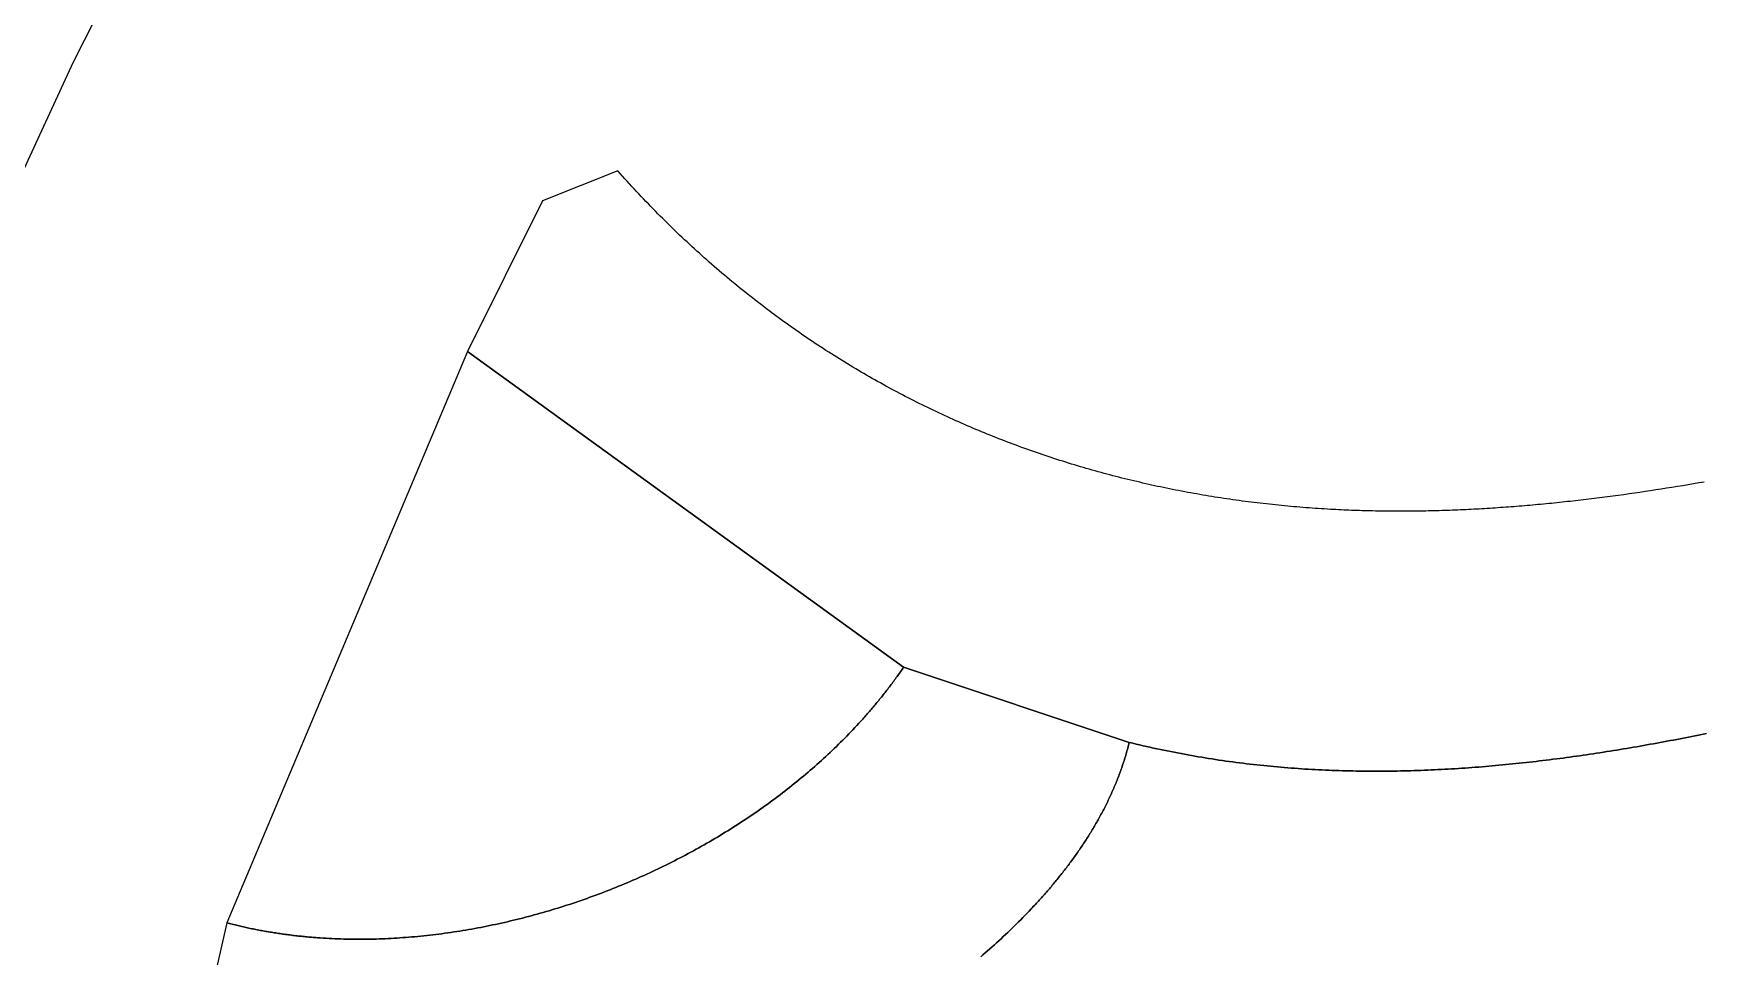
# Model space of a CAD drawing. Header units: millimetres. Extents: x 539514 to 908003, y -69769 to 203909.
# Drawn here: x 649432 to 681799, y 81698 to 99591 of the extents above; entities that cross this region are included whole.
import ezdxf

# ---------------------------------------------------------------- set-up
doc = ezdxf.new("R2010")
doc.units = ezdxf.units.MM
doc.layers.add('CLOSED_AREAS', color=7, linetype='Continuous')

msp = doc.modelspace()

# ---------------------------------------------------------------- linework, layer by layer
at = {"layer": 'CLOSED_AREAS'}
for points in [[(649211.742, 96885.63), (650211.171, 99040.105), (651280.11, 101160.937)], [(681810.916, 90895.499), (681706.777, 90877.532), (681602.65, 90859.79), (681498.533, 90842.277), (681394.429, 90824.995), (681290.337, 90807.948), (681186.258, 90791.139), (681082.192, 90774.572), (680978.139, 90758.25), (680874.099, 90742.177), (680770.074, 90726.355), (680666.063, 90710.789), (680562.067, 90695.482), (680458.086, 90680.436), (680354.12, 90665.657), (680250.17, 90651.146), (680146.236, 90636.907), (680042.318, 90622.945), (679938.417, 90609.261), (679834.533, 90595.86), (679730.667, 90582.745), (679626.819, 90569.919), (679522.988, 90557.386), (679419.176, 90545.149), (679315.383, 90533.211), (679263.494, 90527.356), (679211.609, 90521.577), (679159.729, 90515.874), (679107.854, 90510.248), (679055.985, 90504.7), (679004.12, 90499.23), (678952.26, 90493.838), (678900.405, 90488.524), (678848.556, 90483.29), (678796.711, 90478.135), (678744.872, 90473.061), (678693.038, 90468.066), (678641.209, 90463.153), (678589.386, 90458.321), (678537.568, 90453.57), (678485.756, 90448.902), (678433.949, 90444.316), (678382.147, 90439.813), (678330.351, 90435.393), (678278.561, 90431.057), (678226.776, 90426.806), (678174.997, 90422.639), (678123.224, 90418.557), (678071.457, 90414.561), (678019.695, 90410.65), (677967.939, 90406.826), (677916.189, 90403.089), (677864.445, 90399.439), (677812.707, 90395.876), (677760.975, 90392.402), (677709.249, 90389.016), (677657.53, 90385.719), (677605.816, 90382.511), (677554.109, 90379.393), (677502.407, 90376.366), (677450.713, 90373.428), (677399.024, 90370.582), (677347.342, 90367.827), (677295.666, 90365.165), (677243.997, 90362.594), (677192.334, 90360.116), (677140.678, 90357.732), (677089.028, 90355.441), (677037.385, 90353.243), (676985.749, 90351.141), (676934.119, 90349.133), (676882.496, 90347.22), (676830.88, 90345.404), (676779.271, 90343.683), (676727.668, 90342.059), (676676.073, 90340.531), (676624.485, 90339.102), (676572.903, 90337.77), (676521.329, 90336.536), (676469.761, 90335.401), (676418.201, 90334.365), (676366.648, 90333.429), (676315.103, 90332.592), (676263.564, 90331.856), (676212.033, 90331.221), (676160.509, 90330.686), (676108.993, 90330.254), (676057.484, 90329.924), (676005.982, 90329.696), (675954.489, 90329.571), (675903.002, 90329.549), (675851.523, 90329.631), (675800.052, 90329.818), (675748.589, 90330.109), (675697.133, 90330.505), (675645.686, 90331.006), (675594.245, 90331.613), (675542.813, 90332.327), (675491.389, 90333.148), (675439.973, 90334.075), (675388.565, 90335.11), (675337.164, 90336.254), (675285.772, 90337.505), (675234.388, 90338.866), (675183.012, 90340.336), (675131.645, 90341.915), (675080.285, 90343.605), (675028.934, 90345.405), (674977.592, 90347.316), (674926.257, 90349.339), (674874.931, 90351.474), (674823.614, 90353.72), (674772.305, 90356.08), (674721.005, 90358.553), (674669.713, 90361.139), (674618.43, 90363.839), (674567.155, 90366.653), (674507.894, 90370.05), (674448.644, 90373.6), (674389.408, 90377.304), (674330.183, 90381.163), (674270.972, 90385.175), (674211.774, 90389.343), (674152.59, 90393.665), (674093.42, 90398.142), (674034.265, 90402.775), (673975.124, 90407.563), (673915.999, 90412.508), (673856.889, 90417.608), (673797.795, 90422.865), (673738.717, 90428.278), (673679.656, 90433.848), (673620.611, 90439.576), (673561.584, 90445.46), (673502.575, 90451.503), (673443.584, 90457.703), (673384.61, 90464.061), (673325.656, 90470.577), (673266.721, 90477.252), (673207.805, 90484.086), (673148.908, 90491.079), (673090.032, 90498.231), (673031.176, 90505.542), (672972.341, 90513.014), (672913.528, 90520.645), (672854.735, 90528.437), (672795.965, 90536.389), (672737.216, 90544.502), (672678.491, 90552.776), (672619.788, 90561.211), (672561.108, 90569.808), (672502.452, 90578.566), (672443.82, 90587.486), (672385.212, 90596.569), (672326.629, 90605.814), (672268.071, 90615.222), (672209.538, 90624.792), (672151.031, 90634.526), (672092.55, 90644.423), (672034.095, 90654.484), (671975.667, 90664.709), (671917.266, 90675.098), (671858.893, 90685.652), (671800.547, 90696.37), (671742.23, 90707.253), (671683.941, 90718.301), (671625.681, 90729.515), (671567.45, 90740.894), (671509.248, 90752.439), (671451.077, 90764.15), (671392.936, 90776.028), (671334.825, 90788.072), (671276.746, 90800.283), (671218.697, 90812.661), (671160.681, 90825.206), (671102.696, 90837.919), (671044.744, 90850.8), (670986.824, 90863.849), (670928.938, 90877.066), (670871.085, 90890.452), (670813.265, 90904.007), (670755.48, 90917.73), (670697.729, 90931.623), (670640.014, 90945.686), (670582.333, 90959.918), (670524.688, 90974.32), (670467.078, 90988.893), (670409.505, 91003.636), (670351.969, 91018.55), (670294.469, 91033.635), (670237.007, 91048.891), (670179.582, 91064.318), (670122.195, 91079.917), (670064.847, 91095.689), (670007.537, 91111.632), (669950.266, 91127.748), (669893.035, 91144.037), (669835.843, 91160.498), (669778.692, 91177.133), (669721.581, 91193.941), (669664.51, 91210.923), (669607.481, 91228.079), (669550.493, 91245.409), (669493.547, 91262.914), (669436.644, 91280.593), (669379.783, 91298.447), (669322.964, 91316.476), (669266.189, 91334.68), (669209.458, 91353.06), (669152.77, 91371.616), (669096.127, 91390.349), (669039.528, 91409.257), (668982.975, 91428.342), (668926.467, 91447.604), (668870.004, 91467.043), (668813.588, 91486.66), (668757.217, 91506.454), (668700.894, 91526.426), (668644.618, 91546.576), (668588.389, 91566.904), (668532.208, 91587.411), (668476.075, 91608.097), (668419.991, 91628.961), (668363.955, 91650.005), (668307.969, 91671.229), (668252.032, 91692.632), (668196.145, 91714.215), (668140.308, 91735.979), (668084.522, 91757.923), (668028.787, 91780.048), (667973.104, 91802.354), (667917.471, 91824.841), (667861.891, 91847.51), (667806.364, 91870.36), (667750.889, 91893.393), (667695.467, 91916.607), (667640.098, 91940.004), (667584.783, 91963.584), (667529.522, 91987.347), (667474.316, 92011.293), (667419.165, 92035.422), (667364.069, 92059.735), (667309.028, 92084.232), (667254.043, 92108.913), (667199.114, 92133.779), (667144.242, 92158.829), (667089.427, 92184.064), (667034.669, 92209.484), (666979.969, 92235.09), (666925.327, 92260.882), (666870.743, 92286.859), (666816.217, 92313.022), (666761.751, 92339.372), (666707.344, 92365.908), (666652.997, 92392.631), (666598.71, 92419.542), (666544.483, 92446.639), (666490.317, 92473.925), (666436.212, 92501.398), (666382.169, 92529.059), (666328.188, 92556.908), (666274.268, 92584.947), (666220.412, 92613.173), (666166.618, 92641.589), (666112.887, 92670.195), (666059.22, 92698.989), (666005.617, 92727.974), (665952.078, 92757.149), (665898.604, 92786.514), (665845.195, 92816.069), (665791.851, 92845.815), (665738.573, 92875.752), (665685.36, 92905.881), (665632.215, 92936.201), (665579.136, 92966.712), (665526.124, 92997.416), (665473.179, 93028.312), (665420.303, 93059.4), (665367.494, 93090.681), (665314.754, 93122.155), (665262.083, 93153.823), (665209.481, 93185.683), (665156.948, 93217.738), (665104.486, 93249.986), (665052.093, 93282.429), (664999.772, 93315.066), (664947.521, 93347.897), (664895.342, 93380.924), (664843.234, 93414.145), (664791.198, 93447.563), (664739.234, 93481.175), (664687.344, 93514.984), (664635.526, 93548.989), (664583.782, 93583.19), (664532.111, 93617.588), (664480.515, 93652.182), (664428.993, 93686.974), (664377.546, 93721.963), (664326.174, 93757.15), (664274.877, 93792.534), (664223.657, 93828.117), (664172.512, 93863.898), (664121.444, 93899.877), (664070.453, 93936.056), (664019.54, 93972.433), (663968.704, 94009.01), (663917.946, 94045.786), (663867.266, 94082.762), (663816.665, 94119.938), (663766.143, 94157.314), (663715.7, 94194.891), (663665.337, 94232.669), (663615.054, 94270.648), (663564.852, 94308.828), (663514.73, 94347.209), (663464.69, 94385.792), (663414.73, 94424.577), (663364.853, 94463.565), (663315.058, 94502.755), (663265.345, 94542.147), (663215.716, 94581.743), (663166.169, 94621.542), (663116.706, 94661.544), (663067.327, 94701.75), (663018.033, 94742.16), (662968.823, 94782.774), (662919.698, 94823.592), (662870.658, 94864.616), (662821.704, 94905.844), (662772.836, 94947.277), (662724.054, 94988.916), (662675.359, 95030.76), (662626.752, 95072.81), (662578.231, 95115.066), (662529.799, 95157.529), (662481.454, 95200.199), (662433.198, 95243.075), (662385.031, 95286.158), (662336.953, 95329.449), (662288.965, 95372.947), (662241.067, 95416.653), (662193.258, 95460.568), (662145.541, 95504.69), (662097.914, 95549.021), (662050.379, 95593.561), (662002.935, 95638.31), (661955.583, 95683.269), (661908.324, 95728.437), (661861.157, 95773.814), (661814.084, 95819.402), (661767.103, 95865.2), (661720.217, 95911.209), (661673.425, 95957.428), (661626.727, 96003.858), (661580.124, 96050.5), (661533.616, 96097.353), (661487.203, 96144.418), (661440.887, 96191.695), (661394.666, 96239.184), (661348.543, 96286.886), (661302.516, 96334.8), (661256.586, 96382.927), (661210.754, 96431.268), (661165.02, 96479.822), (661119.384, 96528.59), (661073.847, 96577.571), (661028.409, 96626.767), (660983.07, 96676.177), (660937.831, 96725.802), (660892.693, 96775.642), (660847.654, 96825.697), (660802.716, 96875.968), (660757.88, 96926.454), (659300.458, 96343.485), (657843.035, 93428.641), (666296.084, 87307.468), (670668.35, 85850.045), (670735.341, 85833.648), (670802.322, 85817.52), (670869.294, 85801.661), (670936.257, 85786.07), (671003.212, 85770.746), (671070.156, 85755.688), (671137.092, 85740.893), (671204.018, 85726.362), (671270.934, 85712.093), (671337.841, 85698.085), (671404.738, 85684.337), (671471.626, 85670.848), (671538.503, 85657.616), (671605.371, 85644.64), (671672.228, 85631.92), (671739.075, 85619.454), (671805.912, 85607.241), (671872.739, 85595.279), (671939.555, 85583.568), (672006.361, 85572.107), (672073.156, 85560.894), (672139.941, 85549.929), (672206.714, 85539.209), (672273.477, 85528.734), (672340.229, 85518.504), (672406.97, 85508.515), (672473.7, 85498.769), (672540.418, 85489.262), (672607.126, 85479.995), (672673.822, 85470.966), (672740.506, 85462.174), (672807.179, 85453.618), (672873.84, 85445.297), (672940.49, 85437.209), (673007.127, 85429.353), (673073.753, 85421.728), (673140.367, 85414.334), (673206.968, 85407.168), (673273.558, 85400.231), (673340.135, 85393.52), (673406.7, 85387.034), (673473.252, 85380.773), (673539.792, 85374.735), (673606.319, 85368.919), (673672.833, 85363.324), (673739.335, 85357.949), (673805.824, 85352.792), (673872.3, 85347.853), (673938.763, 85343.13), (674005.212, 85338.623), (674071.649, 85334.329), (674138.072, 85330.249), (674204.481, 85326.38), (674270.877, 85322.722), (674337.26, 85319.273), (674403.629, 85316.033), (674469.984, 85313), (674536.325, 85310.173), (674602.652, 85307.55), (674668.966, 85305.132), (674735.265, 85302.916), (674801.55, 85300.902), (674867.82, 85299.088), (674934.077, 85297.473), (675000.318, 85296.056), (675066.545, 85294.836), (675132.758, 85293.812), (675198.956, 85292.983), (675265.139, 85292.347), (675331.307, 85291.903), (675397.46, 85291.651), (675463.598, 85291.588), (675529.721, 85291.715), (675595.828, 85292.029), (675661.92, 85292.53), (675727.997, 85293.216), (675794.058, 85294.087), (675860.104, 85295.14), (675926.133, 85296.376), (675992.147, 85297.793), (676058.146, 85299.389), (676124.128, 85301.164), (676190.094, 85303.117), (676256.044, 85305.245), (676321.978, 85307.549), (676387.895, 85310.027), (676453.796, 85312.678), (676519.68, 85315.501), (676585.548, 85318.494), (676651.399, 85321.657), (676717.234, 85324.988), (676783.051, 85328.486), (676848.852, 85332.15), (676914.636, 85335.979), (676980.402, 85339.971), (677046.151, 85344.127), (677111.883, 85348.444), (677177.598, 85352.921), (677243.295, 85357.557), (677308.974, 85362.351), (677374.636, 85367.302), (677440.28, 85372.409), (677505.907, 85377.67), (677571.515, 85383.085), (677637.105, 85388.652), (677702.678, 85394.37), (677768.232, 85400.239), (677833.767, 85406.256), (677899.285, 85412.42), (677964.784, 85418.732), (678030.264, 85425.189), (678095.726, 85431.79), (678161.169, 85438.534), (678226.594, 85445.42), (678291.999, 85452.447), (678357.386, 85459.614), (678422.753, 85466.919), (678488.101, 85474.362), (678553.43, 85481.941), (678618.74, 85489.655), (678684.03, 85497.504), (678749.301, 85505.485), (678814.552, 85513.597), (678879.784, 85521.841), (678944.995, 85530.213), (679010.187, 85538.714), (679075.359, 85547.342), (679140.511, 85556.096), (679205.643, 85564.975), (679270.754, 85573.978), (679335.846, 85583.103), (679400.916, 85592.349), (679465.967, 85601.716), (679530.997, 85611.202), (679596.006, 85620.806), (679660.994, 85630.527), (679725.962, 85640.363), (679790.908, 85650.314), (679855.834, 85660.378), (679920.739, 85670.555), (679985.622, 85680.843), (680050.484, 85691.24), (680115.325, 85701.747), (680180.144, 85712.361), (680244.942, 85723.082), (680309.718, 85733.908), (680374.473, 85744.838), (680439.205, 85755.871), (680503.916, 85767.007), (680568.605, 85778.243), (680633.271, 85789.579), (680697.916, 85801.013), (680762.538, 85812.545), (680827.138, 85824.173), (680891.716, 85835.896), (680956.271, 85847.713), (681020.803, 85859.623), (681085.313, 85871.625), (681149.8, 85883.717), (681214.264, 85895.898), (681278.705, 85908.168), (681343.123, 85920.525), (681407.519, 85932.967), (681471.89, 85945.495), (681536.239, 85958.106), (681600.564, 85970.8), (681664.866, 85983.575), (681729.144, 85996.43), (681793.398, 86009.364), (681857.629, 86022.377)], [(667789.619, 81691.285), (667834.039, 81729.938), (667878.326, 81768.762), (667922.473, 81807.757), (667966.478, 81846.923), (668010.333, 81886.26), (668054.036, 81925.77), (668097.581, 81965.453), (668140.963, 82005.308), (668184.177, 82045.337), (668227.218, 82085.54), (668270.082, 82125.917), (668312.764, 82166.47), (668355.259, 82207.197), (668397.562, 82248.101), (668439.667, 82289.18), (668481.572, 82330.437), (668523.269, 82371.87), (668564.756, 82413.482), (668606.026, 82455.271), (668647.075, 82497.239), (668687.898, 82539.385), (668728.49, 82581.711), (668768.847, 82624.217), (668788.935, 82645.538), (668808.963, 82666.904), (668828.93, 82688.315), (668848.834, 82709.771), (668868.676, 82731.272), (668888.455, 82752.819), (668908.17, 82774.411), (668927.82, 82796.049), (668947.406, 82817.732), (668966.926, 82839.461), (668986.38, 82861.236), (669005.767, 82883.056), (669025.087, 82904.922), (669044.339, 82926.834), (669063.522, 82948.792), (669082.636, 82970.795), (669101.68, 82992.845), (669120.654, 83014.941), (669139.556, 83037.082), (669158.387, 83059.27), (669177.146, 83081.504), (669195.832, 83103.785), (669214.445, 83126.112), (669232.983, 83148.485), (669251.447, 83170.904), (669269.835, 83193.37), (669288.148, 83215.883), (669306.384, 83238.442), (669324.543, 83261.048), (669342.624, 83283.701), (669360.627, 83306.4), (669378.551, 83329.147), (669396.396, 83351.94), (669414.16, 83374.78), (669431.844, 83397.667), (669449.446, 83420.601), (669466.967, 83443.582), (669484.405, 83466.611), (669501.759, 83489.687), (669519.03, 83512.81), (669536.217, 83535.98), (669553.319, 83559.198), (669570.335, 83582.463), (669587.264, 83605.776), (669604.107, 83629.136), (669620.863, 83652.544), (669637.531, 83676), (669654.11, 83699.503), (669670.599, 83723.054), (669686.999, 83746.653), (669703.309, 83770.3), (669719.527, 83793.995), (669735.654, 83817.738), (669751.689, 83841.529), (669767.631, 83865.369), (669783.479, 83889.256), (669799.233, 83913.192), (669814.893, 83937.176), (669830.457, 83961.208), (669845.925, 83985.289), (669861.297, 84009.418), (669876.572, 84033.596), (669891.749, 84057.822), (669906.828, 84082.097), (669921.808, 84106.421), (669936.688, 84130.794), (669951.468, 84155.215), (669966.147, 84179.685), (669980.726, 84204.205), (669995.202, 84228.773), (670009.575, 84253.39), (670023.846, 84278.056), (670038.012, 84302.772), (670052.075, 84327.536), (670066.032, 84352.35), (670079.884, 84377.214), (670093.629, 84402.127), (670107.268, 84427.089), (670120.799, 84452.1), (670134.222, 84477.162), (670147.537, 84502.272), (670160.742, 84527.433), (670173.838, 84552.643), (670186.823, 84577.903), (670199.697, 84603.213), (670212.46, 84628.573), (670225.11, 84653.983), (670237.647, 84679.442), (670250.071, 84704.952), (670262.381, 84730.512), (670274.576, 84756.122), (670286.656, 84781.783), (670298.62, 84807.493), (670310.467, 84833.254), (670322.197, 84859.066), (670333.81, 84884.928), (670345.304, 84910.84), (670356.679, 84936.803), (670367.935, 84962.817), (670379.071, 84988.881), (670390.086, 85014.996), (670400.979, 85041.162), (670411.751, 85067.379), (670422.4, 85093.646), (670432.926, 85119.965), (670443.328, 85146.335), (670453.606, 85172.756), (670463.758, 85199.228), (670473.786, 85225.751), (670483.686, 85252.325), (670493.461, 85278.951), (670503.107, 85305.628), (670512.626, 85332.356), (670522.016, 85359.136), (670531.277, 85385.968), (670540.408, 85412.851), (670549.408, 85439.786), (670558.278, 85466.772), (670567.016, 85493.811), (670575.621, 85520.901), (670584.094, 85548.043), (670592.433, 85575.237), (670600.638, 85602.483), (670608.709, 85629.781), (670616.644, 85657.131), (670624.443, 85684.533), (670632.106, 85711.988), (670639.631, 85739.494), (670647.019, 85767.053), (670654.269, 85794.665), (670661.379, 85822.329), (670668.35, 85850.045), (666296.084, 87307.468), (666280.469, 87284.777), (666264.78, 87262.124), (666249.016, 87239.507), (666233.178, 87216.927), (666217.266, 87194.385), (666201.281, 87171.879), (666185.222, 87149.411), (666169.089, 87126.98), (666152.884, 87104.587), (666136.605, 87082.231), (666120.254, 87059.913), (666103.83, 87037.632), (666087.334, 87015.389), (666070.766, 86993.184), (666054.127, 86971.017), (666037.415, 86948.887), (666020.632, 86926.796), (666003.778, 86904.743), (665986.852, 86882.728), (665969.856, 86860.752), (665952.789, 86838.814), (665935.652, 86816.914), (665918.445, 86795.053), (665901.167, 86773.231), (665883.82, 86751.447), (665866.403, 86729.702), (665848.917, 86707.996), (665831.362, 86686.329), (665813.738, 86664.701), (665796.045, 86643.113), (665778.283, 86621.563), (665760.453, 86600.053), (665742.555, 86578.582), (665724.589, 86557.151), (665706.556, 86535.759), (665688.455, 86514.407), (665670.286, 86493.095), (665652.051, 86471.822), (665633.748, 86450.59), (665615.379, 86429.397), (665596.944, 86408.244), (665578.442, 86387.132), (665559.874, 86366.06), (665541.241, 86345.028), (665522.542, 86324.036), (665503.777, 86303.085), (665484.947, 86282.174), (665466.052, 86261.305), (665447.093, 86240.475), (665428.069, 86219.687), (665389.827, 86178.233), (665351.33, 86136.944), (665312.579, 86095.819), (665273.575, 86054.859), (665234.321, 86014.066), (665194.817, 85973.44), (665155.066, 85932.982), (665115.069, 85892.691), (665074.828, 85852.57), (665034.344, 85812.618), (664993.62, 85772.836), (664952.656, 85733.225), (664911.455, 85693.786), (664870.019, 85654.519), (664828.348, 85615.424), (664786.444, 85576.503), (664744.31, 85537.757), (664701.947, 85499.185), (664659.356, 85460.789), (664616.539, 85422.568), (664573.498, 85384.525), (664530.235, 85346.659), (664486.751, 85308.972), (664443.048, 85271.463), (664399.127, 85234.134), (664354.991, 85196.984), (664310.64, 85160.016), (664266.077, 85123.229), (664221.303, 85086.625), (664176.32, 85050.203), (664131.129, 85013.964), (664085.733, 84977.91), (664040.133, 84942.04), (663994.33, 84906.356), (663948.326, 84870.859), (663902.123, 84835.547), (663855.723, 84800.424), (663809.127, 84765.488), (663762.337, 84730.741), (663715.354, 84696.184), (663668.181, 84661.817), (663620.818, 84627.64), (663573.268, 84593.655), (663525.532, 84559.863), (663477.612, 84526.262), (663429.51, 84492.856), (663381.226, 84459.643), (663332.764, 84426.625), (663284.124, 84393.803), (663235.309, 84361.176), (663186.319, 84328.747), (663137.157, 84296.515), (663087.824, 84264.48), (663038.322, 84232.645), (662988.652, 84201.009), (662938.817, 84169.573), (662888.817, 84138.338), (662838.655, 84107.304), (662788.333, 84076.472), (662737.851, 84045.843), (662687.212, 84015.418), (662636.417, 83985.196), (662585.467, 83955.179), (662534.366, 83925.367), (662483.113, 83895.762), (662431.712, 83866.363), (662380.163, 83837.172), (662328.468, 83808.188), (662276.629, 83779.414), (662224.648, 83750.848), (662172.526, 83722.493), (662120.265, 83694.348), (662067.866, 83666.415), (662015.331, 83638.693), (661962.663, 83611.185), (661909.862, 83583.889), (661856.93, 83556.808), (661803.869, 83529.941), (661750.681, 83503.29), (661697.367, 83476.855), (661643.929, 83450.636), (661590.368, 83424.635), (661536.687, 83398.851), (661482.886, 83373.287), (661428.968, 83347.941), (661374.934, 83322.816), (661320.786, 83297.911), (661266.526, 83273.227), (661212.155, 83248.766), (661157.675, 83224.527), (661103.087, 83200.511), (661048.394, 83176.72), (660993.596, 83153.152), (660938.697, 83129.811), (660883.696, 83106.695), (660828.596, 83083.806), (660773.399, 83061.144), (660718.106, 83038.71), (660662.719, 83016.504), (660607.239, 82994.528), (660551.669, 82972.782), (660496.01, 82951.266), (660440.263, 82929.982), (660384.43, 82908.929), (660328.514, 82888.109), (660272.514, 82867.523), (660216.435, 82847.17), (660160.276, 82827.052), (660104.039, 82807.169), (660047.727, 82787.522), (659991.341, 82768.111), (659934.882, 82748.938), (659878.353, 82730.003), (659821.754, 82711.306), (659765.088, 82692.848), (659708.357, 82674.63), (659651.561, 82656.653), (659594.703, 82638.917), (659537.784, 82621.423), (659480.806, 82604.172), (659423.77, 82587.163), (659366.679, 82570.399), (659309.533, 82553.879), (659252.336, 82537.604), (659195.087, 82521.575), (659137.79, 82505.793), (659080.445, 82490.258), (659023.054, 82474.97), (658965.619, 82459.931), (658908.142, 82445.142), (658850.624, 82430.602), (658793.067, 82416.312), (658735.472, 82402.274), (658677.842, 82388.488), (658620.177, 82374.954), (658562.481, 82361.673), (658504.753, 82348.646), (658446.997, 82335.874), (658389.213, 82323.357), (658331.403, 82311.095), (658273.569, 82299.09), (658215.713, 82287.342), (658157.836, 82275.852), (658099.94, 82264.621), (658042.026, 82253.648), (657984.097, 82242.936), (657926.154, 82232.483), (657868.198, 82222.292), (657810.232, 82212.363), (657752.256, 82202.696), (657694.273, 82193.292), (657636.285, 82184.152), (657578.292, 82175.277), (657520.297, 82166.666), (657462.301, 82158.321), (657404.306, 82150.243), (657346.314, 82142.432), (657288.325, 82134.889), (657230.343, 82127.613), (657172.369, 82120.608), (657114.403, 82113.871), (657056.449, 82107.406), (656998.507, 82101.211), (656940.58, 82095.288), (656882.668, 82089.637), (656824.774, 82084.26), (656766.9, 82079.156), (656709.046, 82074.327), (656651.215, 82069.772), (656593.408, 82065.494), (656535.627, 82061.491), (656477.873, 82057.766), (656420.149, 82054.319), (656362.456, 82051.15), (656304.796, 82048.259), (656247.169, 82045.649), (656189.579, 82043.319), (656132.026, 82041.27), (656074.513, 82039.503), (656017.04, 82038.018), (655959.61, 82036.816), (655902.225, 82035.898), (655844.885, 82035.264), (655787.593, 82034.915), (655730.35, 82034.851), (655673.158, 82035.075), (655616.019, 82035.585), (655558.934, 82036.382), (655501.905, 82037.469), (655444.934, 82038.844), (655388.022, 82040.508), (655331.17, 82042.463), (655274.382, 82044.709), (655217.658, 82047.247), (655160.999, 82050.077), (655104.409, 82053.2), (655047.887, 82056.617), (654991.437, 82060.328), (654935.059, 82064.333), (654906.898, 82066.447), (654878.755, 82068.635), (654850.632, 82070.897), (654822.527, 82073.233), (654794.443, 82075.643), (654766.377, 82078.127), (654738.332, 82080.686), (654710.307, 82083.32), (654682.302, 82086.028), (654654.317, 82088.81), (654626.353, 82091.668), (654598.41, 82094.6), (654570.488, 82097.607), (654542.587, 82100.689), (654514.708, 82103.846), (654486.85, 82107.079), (654459.014, 82110.386), (654431.201, 82113.769), (654403.409, 82117.227), (654375.641, 82120.761), (654347.895, 82124.37), (654320.172, 82128.055), (654292.472, 82131.816), (654264.795, 82135.652), (654237.142, 82139.565), (654209.513, 82143.553), (654181.908, 82147.618), (654154.327, 82151.758), (654126.77, 82155.975), (654099.238, 82160.268), (654071.731, 82164.638), (654044.249, 82169.084), (654016.792, 82173.606), (653989.361, 82178.205), (653961.955, 82182.881), (653934.575, 82187.634), (653907.221, 82192.464), (653879.894, 82197.37), (653852.593, 82202.354), (653825.318, 82207.415), (653798.071, 82212.553), (653770.85, 82217.768), (653743.657, 82223.061), (653716.492, 82228.431), (653689.354, 82233.879), (653662.244, 82239.404), (653635.163, 82245.007), (653608.109, 82250.688), (653581.085, 82256.447), (653554.089, 82262.284), (653527.122, 82268.199), (653500.184, 82274.192), (653473.276, 82280.263), (653446.397, 82286.412), (653419.548, 82292.64), (653392.729, 82298.947), (653365.941, 82305.332), (653339.183, 82311.795), (653312.455, 82318.337), (653285.758, 82324.958), (653259.093, 82331.658), (653232.459, 82338.437), (653205.856, 82345.295), (653179.285, 82352.232), (651721.863, 75939.575)], [(681857.629, 86022.377), (681793.398, 86009.364), (681729.144, 85996.43), (681664.866, 85983.575), (681600.564, 85970.8), (681536.239, 85958.106), (681471.89, 85945.495), (681407.519, 85932.967), (681343.123, 85920.525), (681278.705, 85908.168), (681214.264, 85895.898), (681149.8, 85883.717), (681085.313, 85871.625), (681020.803, 85859.623), (680956.271, 85847.713), (680891.716, 85835.896), (680827.138, 85824.173), (680762.538, 85812.545), (680697.916, 85801.013), (680633.271, 85789.579), (680568.605, 85778.243), (680503.916, 85767.007), (680439.205, 85755.871), (680374.473, 85744.838), (680309.718, 85733.908), (680244.942, 85723.082), (680180.144, 85712.361), (680115.325, 85701.747), (680050.484, 85691.24), (679985.622, 85680.843), (679920.739, 85670.555), (679855.834, 85660.378), (679790.908, 85650.314), (679725.962, 85640.363), (679660.994, 85630.527), (679596.006, 85620.806), (679530.997, 85611.202), (679465.967, 85601.716), (679400.916, 85592.349), (679335.846, 85583.103), (679270.754, 85573.978), (679205.643, 85564.975), (679140.511, 85556.096), (679075.359, 85547.342), (679010.187, 85538.714), (678944.995, 85530.213), (678879.784, 85521.841), (678814.552, 85513.597), (678749.301, 85505.485), (678684.03, 85497.504), (678618.74, 85489.655), (678553.43, 85481.941), (678488.101, 85474.362), (678422.753, 85466.919), (678357.386, 85459.614), (678291.999, 85452.447), (678226.594, 85445.42), (678161.169, 85438.534), (678095.726, 85431.79), (678030.264, 85425.189), (677964.784, 85418.732), (677899.285, 85412.42), (677833.767, 85406.256), (677768.232, 85400.239), (677702.678, 85394.37), (677637.105, 85388.652), (677571.515, 85383.085), (677505.907, 85377.67), (677440.28, 85372.409), (677374.636, 85367.302), (677308.974, 85362.351), (677243.295, 85357.557), (677177.598, 85352.921), (677111.883, 85348.444), (677046.151, 85344.127), (676980.402, 85339.971), (676914.636, 85335.979), (676848.852, 85332.15), (676783.051, 85328.486), (676717.234, 85324.988), (676651.399, 85321.657), (676585.548, 85318.494), (676519.68, 85315.501), (676453.796, 85312.678), (676387.895, 85310.027), (676321.978, 85307.549), (676256.044, 85305.245), (676190.094, 85303.117), (676124.128, 85301.164), (676058.146, 85299.389), (675992.147, 85297.793), (675926.133, 85296.376), (675860.104, 85295.14), (675794.058, 85294.087), (675727.997, 85293.216), (675661.92, 85292.53), (675595.828, 85292.029), (675529.721, 85291.715), (675463.598, 85291.588), (675397.46, 85291.651), (675331.307, 85291.903), (675265.139, 85292.347), (675198.956, 85292.983), (675132.758, 85293.812), (675066.545, 85294.836), (675000.318, 85296.056), (674934.077, 85297.473), (674867.82, 85299.088), (674801.55, 85300.902), (674735.265, 85302.916), (674668.966, 85305.132), (674602.652, 85307.55), (674536.325, 85310.173), (674469.984, 85313), (674403.629, 85316.033), (674337.26, 85319.273), (674270.877, 85322.722), (674204.481, 85326.38), (674138.072, 85330.249), (674071.649, 85334.329), (674005.212, 85338.623), (673938.763, 85343.13), (673872.3, 85347.853), (673805.824, 85352.792), (673739.335, 85357.949), (673672.833, 85363.324), (673606.319, 85368.919), (673539.792, 85374.735), (673473.252, 85380.773), (673406.7, 85387.034), (673340.135, 85393.52), (673273.558, 85400.231), (673206.968, 85407.168), (673140.367, 85414.334), (673073.753, 85421.728), (673007.127, 85429.353), (672940.49, 85437.209), (672873.84, 85445.297), (672807.179, 85453.618), (672740.506, 85462.174), (672673.822, 85470.966), (672607.126, 85479.995), (672540.418, 85489.262), (672473.7, 85498.769), (672406.97, 85508.515), (672340.229, 85518.504), (672273.477, 85528.734), (672206.714, 85539.209), (672139.941, 85549.929), (672073.156, 85560.894), (672006.361, 85572.107), (671939.555, 85583.568), (671872.739, 85595.279), (671805.912, 85607.241), (671739.075, 85619.454), (671672.228, 85631.92), (671605.371, 85644.64), (671538.503, 85657.616), (671471.626, 85670.848), (671404.738, 85684.337), (671337.841, 85698.085), (671270.934, 85712.093), (671204.018, 85726.362), (671137.092, 85740.893), (671070.156, 85755.688), (671003.212, 85770.746), (670936.257, 85786.07), (670869.294, 85801.661), (670802.322, 85817.52), (670735.341, 85833.648), (670668.35, 85850.045), (670661.379, 85822.329), (670654.269, 85794.665), (670647.019, 85767.053), (670639.631, 85739.494), (670632.106, 85711.988), (670624.443, 85684.533), (670616.644, 85657.131), (670608.709, 85629.781), (670600.638, 85602.483), (670592.433, 85575.237), (670584.094, 85548.043), (670575.621, 85520.901), (670567.016, 85493.811), (670558.278, 85466.772), (670549.408, 85439.786), (670540.408, 85412.851), (670531.277, 85385.968), (670522.016, 85359.136), (670512.626, 85332.356), (670503.107, 85305.628), (670493.461, 85278.951), (670483.686, 85252.325), (670473.786, 85225.751), (670463.758, 85199.228), (670453.606, 85172.756), (670443.328, 85146.335), (670432.926, 85119.965), (670422.4, 85093.646), (670411.751, 85067.379), (670400.979, 85041.162), (670390.086, 85014.996), (670379.071, 84988.881), (670367.935, 84962.817), (670356.679, 84936.803), (670345.304, 84910.84), (670333.81, 84884.928), (670322.197, 84859.066), (670310.467, 84833.254), (670298.62, 84807.493), (670286.656, 84781.783), (670274.576, 84756.122), (670262.381, 84730.512), (670250.071, 84704.952), (670237.647, 84679.442), (670225.11, 84653.983), (670212.46, 84628.573), (670199.697, 84603.213), (670186.823, 84577.903), (670173.838, 84552.643), (670160.742, 84527.433), (670147.537, 84502.272), (670134.222, 84477.162), (670120.799, 84452.1), (670107.268, 84427.089), (670093.629, 84402.127), (670079.884, 84377.214), (670066.032, 84352.35), (670052.075, 84327.536), (670038.012, 84302.772), (670023.846, 84278.056), (670009.575, 84253.39), (669995.202, 84228.773), (669980.726, 84204.205), (669966.147, 84179.685), (669951.468, 84155.215), (669936.688, 84130.794), (669921.808, 84106.421), (669906.828, 84082.097), (669891.749, 84057.822), (669876.572, 84033.596), (669861.297, 84009.418), (669845.925, 83985.289), (669830.457, 83961.208), (669814.893, 83937.176), (669799.233, 83913.192), (669783.479, 83889.256), (669767.631, 83865.369), (669751.689, 83841.529), (669735.654, 83817.738), (669719.527, 83793.995), (669703.309, 83770.3), (669686.999, 83746.653), (669670.599, 83723.054), (669654.11, 83699.503), (669637.531, 83676), (669620.863, 83652.544), (669604.107, 83629.136), (669587.264, 83605.776), (669570.335, 83582.463), (669553.319, 83559.198), (669536.217, 83535.98), (669519.03, 83512.81), (669501.759, 83489.687), (669484.405, 83466.611), (669466.967, 83443.582), (669449.446, 83420.601), (669431.844, 83397.667), (669414.16, 83374.78), (669396.396, 83351.94), (669378.551, 83329.147), (669360.627, 83306.4), (669342.624, 83283.701), (669324.543, 83261.048), (669306.384, 83238.442), (669288.148, 83215.883), (669269.835, 83193.37), (669251.447, 83170.904), (669232.983, 83148.485), (669214.445, 83126.112), (669195.832, 83103.785), (669177.146, 83081.504), (669158.387, 83059.27), (669139.556, 83037.082), (669120.654, 83014.941), (669101.68, 82992.845), (669082.636, 82970.795), (669063.522, 82948.792), (669044.339, 82926.834), (669025.087, 82904.922), (669005.767, 82883.056), (668986.38, 82861.236), (668966.926, 82839.461), (668947.406, 82817.732), (668927.82, 82796.049), (668908.17, 82774.411), (668888.455, 82752.819), (668868.676, 82731.272), (668848.834, 82709.771), (668828.93, 82688.315), (668808.963, 82666.904), (668788.935, 82645.538), (668768.847, 82624.217), (668728.49, 82581.711), (668687.898, 82539.385), (668647.075, 82497.239), (668606.026, 82455.271), (668564.756, 82413.482), (668523.269, 82371.87), (668481.572, 82330.437), (668439.667, 82289.18), (668397.562, 82248.101), (668355.259, 82207.197), (668312.764, 82166.47), (668270.082, 82125.917), (668227.218, 82085.54), (668184.177, 82045.337), (668140.963, 82005.308), (668097.581, 81965.453), (668054.036, 81925.77), (668010.333, 81886.26), (667966.478, 81846.923), (667922.473, 81807.757), (667878.326, 81768.762), (667834.039, 81729.938), (667789.619, 81691.285)]]:
    msp.add_lwpolyline(points, dxfattribs=at)
msp.add_lwpolyline([(657843.035, 93428.641), (653179.285, 82352.232), (653205.856, 82345.295), (653232.459, 82338.437), (653259.093, 82331.658), (653285.758, 82324.958), (653312.455, 82318.337), (653339.183, 82311.795), (653365.941, 82305.332), (653392.729, 82298.947), (653419.548, 82292.64), (653446.397, 82286.412), (653473.276, 82280.263), (653500.184, 82274.192), (653527.122, 82268.199), (653554.089, 82262.284), (653581.085, 82256.447), (653608.109, 82250.688), (653635.163, 82245.007), (653662.244, 82239.404), (653689.354, 82233.879), (653716.492, 82228.431), (653743.657, 82223.061), (653770.85, 82217.768), (653798.071, 82212.553), (653825.318, 82207.415), (653852.593, 82202.354), (653879.894, 82197.37), (653907.221, 82192.464), (653934.575, 82187.634), (653961.955, 82182.881), (653989.361, 82178.205), (654016.792, 82173.606), (654044.249, 82169.084), (654071.731, 82164.638), (654099.238, 82160.268), (654126.77, 82155.975), (654154.327, 82151.758), (654181.908, 82147.618), (654209.513, 82143.553), (654237.142, 82139.565), (654264.795, 82135.652), (654292.472, 82131.816), (654320.172, 82128.055), (654347.895, 82124.37), (654375.641, 82120.761), (654403.409, 82117.227), (654431.201, 82113.769), (654459.014, 82110.386), (654486.85, 82107.079), (654514.708, 82103.846), (654542.587, 82100.689), (654570.488, 82097.607), (654598.41, 82094.6), (654626.353, 82091.668), (654654.317, 82088.81), (654682.302, 82086.028), (654710.307, 82083.32), (654738.332, 82080.686), (654766.377, 82078.127), (654794.443, 82075.643), (654822.527, 82073.233), (654850.632, 82070.897), (654878.755, 82068.635), (654906.898, 82066.447), (654935.059, 82064.333), (654991.437, 82060.328), (655047.887, 82056.617), (655104.409, 82053.2), (655160.999, 82050.077), (655217.658, 82047.247), (655274.382, 82044.709), (655331.17, 82042.463), (655388.022, 82040.508), (655444.934, 82038.844), (655501.905, 82037.469), (655558.934, 82036.382), (655616.019, 82035.585), (655673.158, 82035.075), (655730.35, 82034.851), (655787.593, 82034.915), (655844.885, 82035.264), (655902.225, 82035.898), (655959.61, 82036.816), (656017.04, 82038.018), (656074.513, 82039.503), (656132.026, 82041.27), (656189.579, 82043.319), (656247.169, 82045.649), (656304.796, 82048.259), (656362.456, 82051.15), (656420.149, 82054.319), (656477.873, 82057.766), (656535.627, 82061.491), (656593.408, 82065.494), (656651.215, 82069.772), (656709.046, 82074.327), (656766.9, 82079.156), (656824.774, 82084.26), (656882.668, 82089.637), (656940.58, 82095.288), (656998.507, 82101.211), (657056.449, 82107.406), (657114.403, 82113.871), (657172.369, 82120.608), (657230.343, 82127.613), (657288.325, 82134.889), (657346.314, 82142.432), (657404.306, 82150.243), (657462.301, 82158.321), (657520.297, 82166.666), (657578.292, 82175.277), (657636.285, 82184.152), (657694.273, 82193.292), (657752.256, 82202.696), (657810.232, 82212.363), (657868.198, 82222.292), (657926.154, 82232.483), (657984.097, 82242.936), (658042.026, 82253.648), (658099.94, 82264.621), (658157.836, 82275.852), (658215.713, 82287.342), (658273.569, 82299.09), (658331.403, 82311.095), (658389.213, 82323.357), (658446.997, 82335.874), (658504.753, 82348.646), (658562.481, 82361.673), (658620.177, 82374.954), (658677.842, 82388.488), (658735.472, 82402.274), (658793.067, 82416.312), (658850.624, 82430.602), (658908.142, 82445.142), (658965.619, 82459.931), (659023.054, 82474.97), (659080.445, 82490.258), (659137.79, 82505.793), (659195.087, 82521.575), (659252.336, 82537.604), (659309.533, 82553.879), (659366.679, 82570.399), (659423.77, 82587.163), (659480.806, 82604.172), (659537.784, 82621.423), (659594.703, 82638.917), (659651.561, 82656.653), (659708.357, 82674.63), (659765.088, 82692.848), (659821.754, 82711.306), (659878.353, 82730.003), (659934.882, 82748.938), (659991.341, 82768.111), (660047.727, 82787.522), (660104.039, 82807.169), (660160.276, 82827.052), (660216.435, 82847.17), (660272.514, 82867.523), (660328.514, 82888.109), (660384.43, 82908.929), (660440.263, 82929.982), (660496.01, 82951.266), (660551.669, 82972.782), (660607.239, 82994.528), (660662.719, 83016.504), (660718.106, 83038.71), (660773.399, 83061.144), (660828.596, 83083.806), (660883.696, 83106.695), (660938.697, 83129.811), (660993.596, 83153.152), (661048.394, 83176.72), (661103.087, 83200.511), (661157.675, 83224.527), (661212.155, 83248.766), (661266.526, 83273.227), (661320.786, 83297.911), (661374.934, 83322.816), (661428.968, 83347.941), (661482.886, 83373.287), (661536.687, 83398.851), (661590.368, 83424.635), (661643.929, 83450.636), (661697.367, 83476.855), (661750.681, 83503.29), (661803.869, 83529.941), (661856.93, 83556.808), (661909.862, 83583.889), (661962.663, 83611.185), (662015.331, 83638.693), (662067.866, 83666.415), (662120.265, 83694.348), (662172.526, 83722.493), (662224.648, 83750.848), (662276.629, 83779.414), (662328.468, 83808.188), (662380.163, 83837.172), (662431.712, 83866.363), (662483.113, 83895.762), (662534.366, 83925.367), (662585.467, 83955.179), (662636.417, 83985.196), (662687.212, 84015.418), (662737.851, 84045.843), (662788.333, 84076.472), (662838.655, 84107.304), (662888.817, 84138.338), (662938.817, 84169.573), (662988.652, 84201.009), (663038.322, 84232.645), (663087.824, 84264.48), (663137.157, 84296.515), (663186.319, 84328.747), (663235.309, 84361.176), (663284.124, 84393.803), (663332.764, 84426.625), (663381.226, 84459.643), (663429.51, 84492.856), (663477.612, 84526.262), (663525.532, 84559.863), (663573.268, 84593.655), (663620.818, 84627.64), (663668.181, 84661.817), (663715.354, 84696.184), (663762.337, 84730.741), (663809.127, 84765.488), (663855.723, 84800.424), (663902.123, 84835.547), (663948.326, 84870.859), (663994.33, 84906.356), (664040.133, 84942.04), (664085.733, 84977.91), (664131.129, 85013.964), (664176.32, 85050.203), (664221.303, 85086.625), (664266.077, 85123.229), (664310.64, 85160.016), (664354.991, 85196.984), (664399.127, 85234.134), (664443.048, 85271.463), (664486.751, 85308.972), (664530.235, 85346.659), (664573.498, 85384.525), (664616.539, 85422.568), (664659.356, 85460.789), (664701.947, 85499.185), (664744.31, 85537.757), (664786.444, 85576.503), (664828.348, 85615.424), (664870.019, 85654.519), (664911.455, 85693.786), (664952.656, 85733.225), (664993.62, 85772.836), (665034.344, 85812.618), (665074.828, 85852.57), (665115.069, 85892.691), (665155.066, 85932.982), (665194.817, 85973.44), (665234.321, 86014.066), (665273.575, 86054.859), (665312.579, 86095.819), (665351.33, 86136.944), (665389.827, 86178.233), (665428.069, 86219.687), (665447.093, 86240.475), (665466.052, 86261.305), (665484.947, 86282.174), (665503.777, 86303.085), (665522.542, 86324.036), (665541.241, 86345.028), (665559.874, 86366.06), (665578.442, 86387.132), (665596.944, 86408.244), (665615.379, 86429.397), (665633.748, 86450.59), (665652.051, 86471.822), (665670.286, 86493.095), (665688.455, 86514.407), (665706.556, 86535.759), (665724.589, 86557.151), (665742.555, 86578.582), (665760.453, 86600.053), (665778.283, 86621.563), (665796.045, 86643.113), (665813.738, 86664.701), (665831.362, 86686.329), (665848.917, 86707.996), (665866.403, 86729.702), (665883.82, 86751.447), (665901.167, 86773.231), (665918.445, 86795.053), (665935.652, 86816.914), (665952.789, 86838.814), (665969.856, 86860.752), (665986.852, 86882.728), (666003.778, 86904.743), (666020.632, 86926.796), (666037.415, 86948.887), (666054.127, 86971.017), (666070.766, 86993.184), (666087.334, 87015.389), (666103.83, 87037.632), (666120.254, 87059.913), (666136.605, 87082.231), (666152.884, 87104.587), (666169.089, 87126.98), (666185.222, 87149.411), (666201.281, 87171.879), (666217.266, 87194.385), (666233.178, 87216.927), (666249.016, 87239.507), (666264.78, 87262.124), (666280.469, 87284.777), (666296.084, 87307.468)], close=True, dxfattribs=at)

doc.saveas('drawing.dxf')
